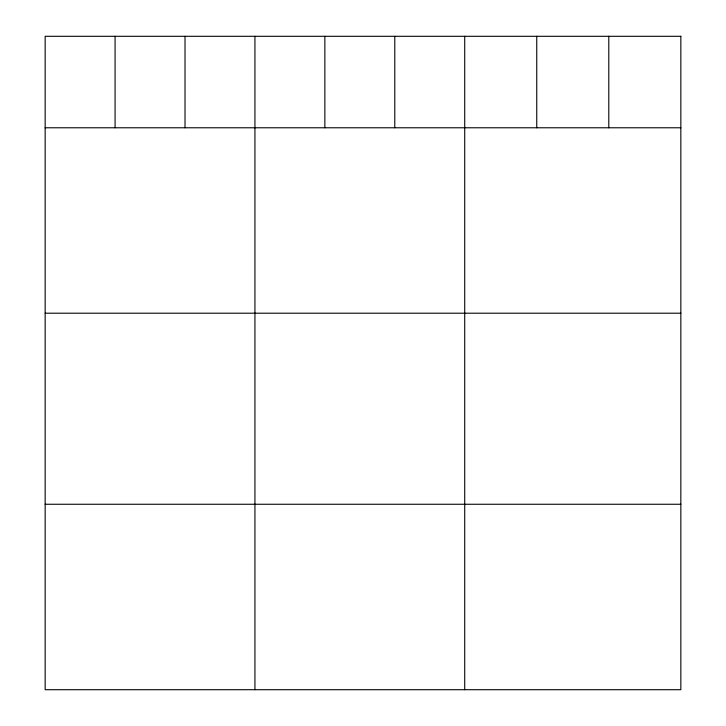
<?xml version="1.0" encoding="UTF-8"?>
<svg xmlns="http://www.w3.org/2000/svg" width="726" height="726" viewBox="0 0 726 726"><rect width="100%" height="100%" fill="white"/><g stroke="black" fill="none" stroke-linecap="round" stroke-linejoin="round"><path stroke-width="1.09" d="M45.157 127.776L680.843 127.776M45.157 313.205L680.843 313.205M45.157 504.261L680.843 504.261M608.796 36.3L608.796 127.776M536.75 36.3L536.75 127.776M464.713 36.3L464.713 689.7M394.781 36.3L394.781 127.776M324.858 36.3L324.858 127.776M254.935 36.3L254.935 689.7M185.012 36.3L185.012 127.776M115.08 36.3L115.08 127.776M680.843 36.3L45.157 36.3L45.157 689.7L680.843 689.7L680.843 36.3"/></g></svg>
